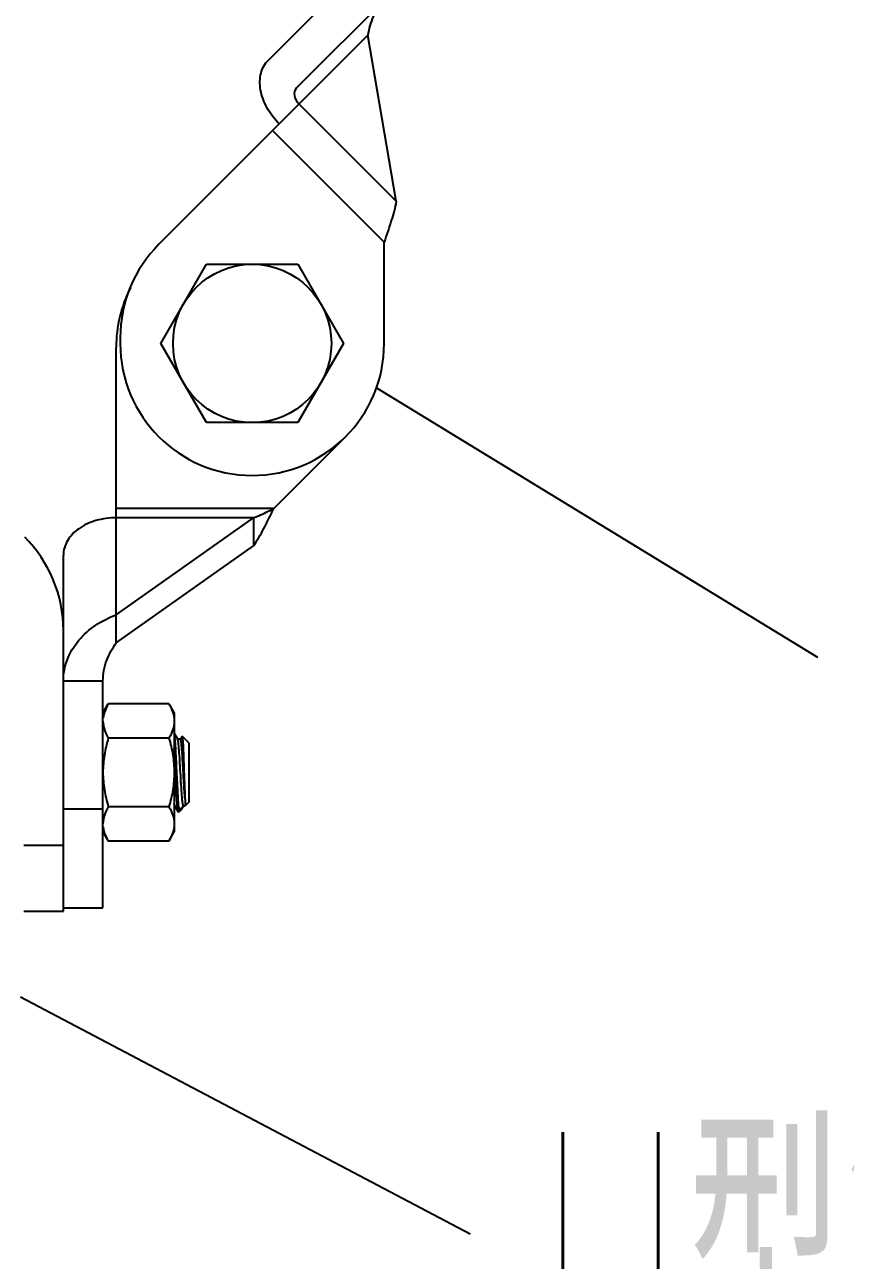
# Model space of a CAD drawing. Extents: x 27938 to 1042331, y -235042 to 1535213.
# Drawn here: x 723751 to 725195, y 764835 to 767010 of the extents above; entities that cross this region are included whole.
import ezdxf

# ---------------------------------------------------------------- set-up
doc = ezdxf.new("R2010")
doc.units = 0
doc.header["$LTSCALE"] = 1000
doc.header["$MEASUREMENT"] = 0
doc.layers.add('W_DIM', color=4, linetype='Continuous')
doc.styles.get("Standard").update_dxf_attribs({"font": 'gbenor.shx', "bigfont": 'gbcbig.shx'})
doc.styles.add('wwp100', font='txt.shx', dxfattribs={"width": 0.7, "height": 400, "bigfont": 'hztxt.shx'})
doc.dimstyles.get("Standard").update_dxf_attribs({"dimtxt": 0.18, "dimasz": 0.18, "dimexe": 0.18, "dimexo": 0.0625, "dimgap": 0.09, "dimtad": 0, "dimtih": 1, "dimtoh": 1, "dimdec": 4, "dimzin": 0, "dimdsep": 46, "dimtxsty": 'Standard', "dimcen": 0.09, "dimadec": 0, "dimazin": 0, "dimtfac": 1, "dimtdec": 4, "dimtofl": 0, "dimtmove": 0, "dimatfit": 3, "dimfxl": 1, "dimtolj": 1, "dimtzin": 0, "dimarcsym": 0})

msp = doc.modelspace()

# ---------------------------------------------------------------- linework, layer by layer
at = {"linetype": 'Continuous'}
for p, q in [((724179.5, 766947.3), (724349.9, 767117.7)), ((724228.7, 766898), (724399.2, 767068.5)), ((723986.8, 766623.3), (724354.5, 766991)), ((724404.7, 766698.9), (724354.5, 766991)), ((724404.7, 766698.9), (724233.6, 766870)), ((724187.1, 766823.5), (724383.4, 766627.2)), ((724383.4, 766448.8), (724383.4, 766627.2)), ((723990.1, 766448.8), (724070.6, 766588.2)), ((724070.6, 766588.2), (724231.6, 766588.2)), ((724231.6, 766588.2), (724312.1, 766448.8)), ((723918.8, 766459), (723918.8, 766448.8)), ((723911.6, 765921.6), (723911.6, 766441.7)), ((724070.6, 766309.4), (723990.1, 766448.8)), ((724312.1, 766448.8), (724231.6, 766309.4)), ((724231.6, 766309.4), (724070.6, 766309.4)), ((724189.2, 766158.4), (724315.4, 766284.6)), ((724189.2, 766158.4), (723911.6, 766158.4)), ((724153.6, 766142), (723911.6, 766142)), ((723911.6, 765970.9), (724153.6, 766142)), ((724153.6, 766142), (724153.6, 766092.7)), ((723911.6, 765921.6), (724153.6, 766092.7)), ((723818.7, 765449.9), (723818.7, 766076.3)), ((723818.7, 765854.8), (723888.4, 765854.8)), ((723888.4, 765455.7), (723888.4, 765854.8)), ((723888.4, 765798.3), (723897.7, 765814.5)), ((724004.5, 765814.5), (723897.7, 765814.5)), ((724004.5, 765814.5), (724013.8, 765798.3)), ((724013.8, 765798.3), (724013.8, 765589.3)), ((724020.1, 765752.2), (724013.8, 765763.1)), ((724027.6, 765757.6), (724024.7, 765752.5)), ((724027.6, 765757.6), (724027.8, 765757.6)), ((724039.4, 765746.1), (724027.8, 765757.6)), ((724004.5, 765754.2), (723897.7, 765754.2)), ((724024.8, 765752.5), (724019.8, 765752.5)), ((724039.4, 765746.1), (724039.4, 765641.5)), ((723818.7, 765629.9), (723888.4, 765629.9)), ((724004.5, 765633.5), (723897.7, 765633.5)), ((724013.8, 765635.2), (724014.7, 765635.2)), ((724014.4, 765635.4), (724014.2, 765635.8)), ((724014.4, 765635.4), (724020.8, 765624.3)), ((724022, 765624.1), (724022, 765632.9)), ((724025.8, 765628), (724022, 765624.1)), ((724025.8, 765628), (724026.5, 765628.9)), ((724026.5, 765628.9), (724030.1, 765635.2)), ((724030, 765635.2), (724033, 765635.2)), ((724033, 765646.3), (724033, 765635.2)), ((724039.4, 765641.5), (724033, 765635.2)), ((724021.1, 765624.1), (724020.8, 765624.3)), ((724022, 765624.1), (724021.1, 765624.1)), ((723888.4, 765589.3), (723897.7, 765573.1)), ((724004.5, 765573.1), (724013.8, 765589.3)), ((723749, 765566), (723818.7, 765566)), ((724004.5, 765573.1), (723897.7, 765573.1)), ((723818.7, 765455.7), (723888.4, 765455.7)), ((723749, 765449.9), (723818.7, 765449.9))]:
    msp.add_line(p, q, dxfattribs=at)
msp.add_circle((724151.1, 766448.8), 139.4, dxfattribs=at)
for centre, radius, start, end in [((724151.1, 766459), 232.3, 135, 180), ((724143.9, 766441.7), 232.3, 152.9997, 180), ((724151.1, 766448.8), 232.3, 180, 0), ((723586.4, 765943.6), 232.3, 0, 45), ((723935.3, 765784.2), 47, 172.5984, 173.3691), ((724018.6, 765637.4), 4.7, 198.4953, 200.8866), ((723935.3, 765603.4), 47, 186.6309, 187.4031)]:
    msp.add_arc(centre, radius, start, end, dxfattribs=at)
for points, knots in [([(724385.4, 767054.7), (724376.6, 767045.9), (724362.8, 767025.6), (724356.4, 767002.3), (724354.5, 766991)], [0, 0, 0, 0, 0.522516, 1, 1, 1, 1]), ([(724198.7, 766835.1), (724190.2, 766843.6), (724176, 766862.3), (724164.2, 766893.5), (724164.1, 766923.9), (724173.3, 766941.2), (724179.5, 766947.3)], [0, 0, 0, 0, 0.287971, 0.555344, 0.790532, 1, 1, 1, 1]), ([(724228.7, 766898), (724225.6, 766894.9), (724223.6, 766883.1), (724229.5, 766874), (724233.6, 766870)], [0, 0, 0, 0, 0.440241, 1, 1, 1, 1]), ([(724404.7, 766698.9), (724402.6, 766687.4), (724395.8, 766663.3), (724387.7, 766639.7), (724383.4, 766627.2)], [0, 0, 0, 0, 0.468219, 1, 1, 1, 1]), ([(724153.6, 766142), (724156.6, 766143.1), (724168.8, 766147.9), (724180.4, 766153.9), (724189.2, 766158.4)], [0, 0, 0, 0, 0.244001, 1, 1, 1, 1]), ([(724153.6, 766092.7), (724160.2, 766102.3), (724172.5, 766124.1), (724183.4, 766146.5), (724189.2, 766158.4)], [0, 0, 0, 0, 0.468219, 1, 1, 1, 1]), ([(723911.6, 766142), (723899.6, 766142), (723876.4, 766138.9), (723846, 766125.1), (723824.3, 766103.7), (723818.7, 766085), (723818.7, 766076.3)], [0, 0, 0, 0, 0.287969, 0.555344, 0.790533, 1, 1, 1, 1]), ([(723818.7, 765854.8), (723818.7, 765867.6), (723823.7, 765893.8), (723851.3, 765939.2), (723886.6, 765962.3), (723911.6, 765970.9)], [0, 0, 0, 0, 0.244342, 0.495326, 1, 1, 1, 1]), ([(723888.4, 765854.8), (723888.4, 765867.2), (723893, 765891.3), (723904.9, 765912.4), (723911.6, 765921.6)], [0, 0, 0, 0, 0.522516, 1, 1, 1, 1]), ([(723897.7, 765814.5), (723896.6, 765812.6), (723892.5, 765804.9), (723889.6, 765796.6), (723888.8, 765790.3)], [0, 0, 0, 0, 0.26074, 1, 1, 1, 1]), ([(724004.5, 765814.5), (724007.2, 765809.8), (724011.9, 765800.1), (724013.8, 765789.5), (724013.8, 765784.3)], [0, 0, 0, 0, 0.514931, 1, 1, 1, 1]), ([(723888.4, 765784.3), (723888.4, 765779.2), (723890.3, 765768.5), (723895, 765758.9), (723897.7, 765754.2)], [0, 0, 0, 0, 0.485069, 1, 1, 1, 1]), ([(724013.8, 765784.3), (724013.8, 765779.2), (724011.9, 765768.5), (724007.2, 765758.9), (724004.5, 765754.2)], [0, 0, 0, 0, 0.485069, 1, 1, 1, 1]), ([(724022, 765632.9), (724021, 765643.4), (724020.1, 765661), (724018.9, 765685.8), (724017.9, 765706.8), (724016.9, 765726.6), (724016.1, 765743.3), (724015, 765754.9), (724014.6, 765761.1), (724013.8, 765763)], [0, 0, 0, 0, 0.242677, 0.403766, 0.571084, 0.728325, 0.86011, 0.953625, 1, 1, 1, 1]), ([(724027.8, 765757.6), (724028.1, 765757.4), (724028.2, 765756.1), (724028.6, 765753.7), (724028.8, 765749.8), (724029.3, 765742.3), (724029.8, 765730.2), (724030.4, 765713.6), (724031, 765695.3), (724031.8, 765672.6), (724032.4, 765656.3), (724033, 765646.3)], [0, 0, 0, 0, 0.009691, 0.032013, 0.066681, 0.112991, 0.236161, 0.390242, 0.560502, 0.730169, 1, 1, 1, 1]), ([(723897.7, 765754.2), (723894.9, 765744.4), (723890.2, 765724.5), (723888.4, 765704), (723888.4, 765693.8)], [0, 0, 0, 0, 0.500104, 1, 1, 1, 1]), ([(724004.5, 765754.2), (724007.3, 765744.4), (724012, 765724.5), (724013.8, 765704), (724013.8, 765693.8)], [0, 0, 0, 0, 0.500104, 1, 1, 1, 1]), ([(724020.4, 765625.7), (724019.9, 765627.6), (724019.4, 765632.8), (724018.2, 765647.6), (724017, 765672.1), (724015.5, 765703.9), (724014.5, 765726.2), (724013.8, 765736.8)], [0, 0, 0, 0, 0.052851, 0.14115, 0.400167, 0.712507, 1, 1, 1, 1]), ([(724020.4, 765751.4), (724020.4, 765751.6), (724020.3, 765751.8), (724020.2, 765752.1), (724020.1, 765752.2)], [0, 0, 0, 0, 0.571751, 1, 1, 1, 1]), ([(724030, 765635.2), (724029.6, 765635.2), (724029.2, 765637), (724028.6, 765639.5), (724028.1, 765644.5), (724027.5, 765650.9), (724026.9, 765658.8), (724026.1, 765671.4), (724025.2, 765688.5), (724024, 765708.9), (724023, 765727.4), (724021.8, 765741.3), (724021.2, 765748.9), (724020.4, 765751.4)], [0, 0, 0, 0, 0.00993, 0.035692, 0.077147, 0.133012, 0.201431, 0.280113, 0.457397, 0.641103, 0.8066, 0.931746, 1, 1, 1, 1]), ([(724033, 765646.3), (724032.1, 765656), (724031.2, 765671.9), (724029.9, 765693.7), (724029, 765711.3), (724028.1, 765725.1), (724027.4, 765734.9), (724026.9, 765740.9), (724026.5, 765745.6), (724026, 765749.3), (724025.5, 765751.1), (724025.1, 765752.5), (724024.8, 765752.5)], [0, 0, 0, 0, 0.275467, 0.445769, 0.616141, 0.769932, 0.835819, 0.892144, 0.937558, 0.970974, 0.991706, 1, 1, 1, 1]), ([(723888.4, 765693.8), (723888.4, 765683.6), (723890.2, 765663.2), (723894.9, 765643.3), (723897.7, 765633.5)], [0, 0, 0, 0, 0.499896, 1, 1, 1, 1]), ([(724013.8, 765693.8), (724013.8, 765683.6), (724012, 765663.2), (724007.3, 765643.3), (724004.5, 765633.5)], [0, 0, 0, 0, 0.499896, 1, 1, 1, 1]), ([(723897.7, 765633.5), (723895, 765628.7), (723890.3, 765619.1), (723888.4, 765608.5), (723888.4, 765603.3)], [0, 0, 0, 0, 0.514931, 1, 1, 1, 1]), ([(724004.5, 765633.5), (724007.2, 765628.7), (724011.9, 765619.1), (724013.8, 765608.5), (724013.8, 765603.3)], [0, 0, 0, 0, 0.514931, 1, 1, 1, 1]), ([(724022, 765632.9), (724022.2, 765632), (724022.8, 765630.3), (724023.6, 765628.5), (724024.8, 765627.3), (724025.6, 765627.8), (724025.8, 765628)], [0, 0, 0, 0, 0.409984, 0.688664, 0.852512, 1, 1, 1, 1]), ([(723888.8, 765597.4), (723889, 765595.3), (723890.7, 765586.8), (723894.4, 765578.8), (723897.7, 765573.1)], [0, 0, 0, 0, 0.241319, 1, 1, 1, 1]), ([(724013.8, 765603.3), (724013.8, 765598.1), (724011.9, 765587.5), (724007.2, 765577.9), (724004.5, 765573.1)], [0, 0, 0, 0, 0.485069, 1, 1, 1, 1])]:
    msp.add_open_spline(points, degree=3, knots=knots, dxfattribs=at)
for points in [[(724014.2, 765636), (724014, 765636.4), (724013.9, 765636.8), (724013.8, 765637.2)], [(724020.8, 765624.3), (724020.6, 765624.7), (724020.5, 765625.2), (724020.4, 765625.7)]]:
    msp.add_open_spline(points, degree=3, dxfattribs=at)

# ---------------------------------------------------------------- texts
at = {"layer": 'W_DIM', "color": 7, "style": 'wwp100', "width": 0.7}
msp.add_text('U型管吊架', height=400, dxfattribs=at).set_placement((724649.7, 764660.7))

# ---------------------------------------------------------------- leaders
for points in [[(724369.8, 766370.4), (725146.5, 765896.7)], [(723743.2, 765298.7), (724534.6, 764882)]]:
    msp.add_leader(points, dimstyle='Standard', override={"dimgap": 20, "dimtad": 0})

doc.saveas('drawing.dxf')
